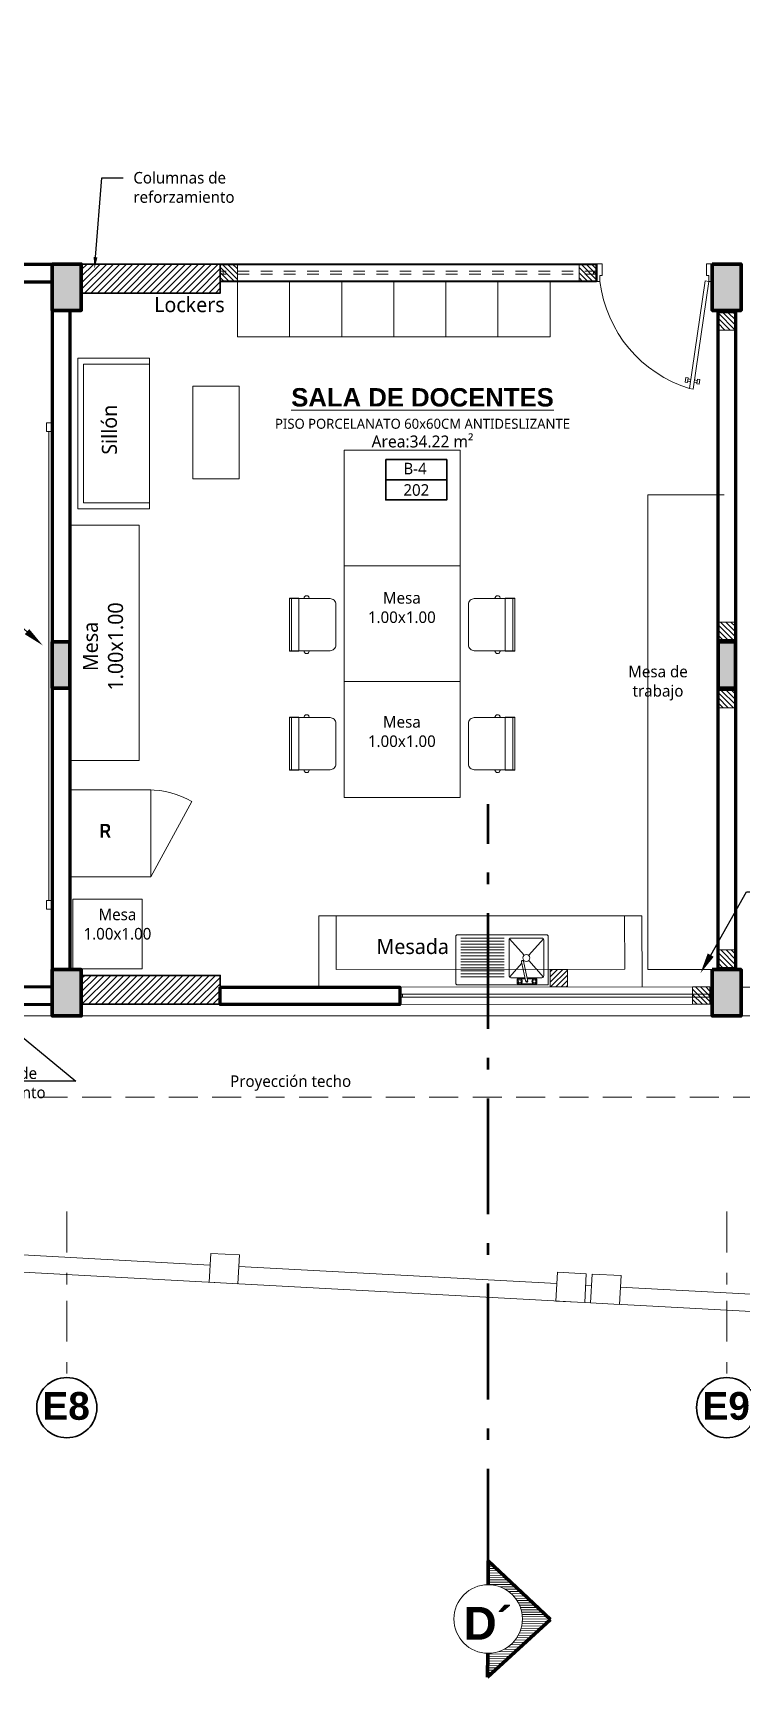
# Model space of a CAD drawing. Header units: metres. Extents: x 28 to 239, y -1 to 113.
# Drawn here: x 123.01 to 129.13, y 33.29 to 47.49 of the extents above; entities that cross this region are included whole.
import ezdxf
from ezdxf import colors
from ezdxf.entities.mleader import LeaderData, LeaderLine
from ezdxf.enums import TextEntityAlignment as Align
from ezdxf.math import Vec2, Vec3

# ---------------------------------------------------------------- set-up
doc = ezdxf.new("R2010")
doc.units = ezdxf.units.M
doc.set_wipeout_variables(frame=1)
for name, pattern in [('1CORTE', [1.5, 1, -0.25, 0, -0.25]), ('ACAD_ISO04W100', [30, 24, -3, 0, -3]), ('DASHED2', [0.375, 0.25, -0.125]), ('Dot & Dashed', [0.670278, 0.352778, -0.176389, 0, -0.141111])]:
    doc.linetypes.add(name, pattern=pattern)
doc.layers.add('01', color=7, linetype='Continuous', lineweight=5, true_color=0xcc6600)
for name, color, linetype, lineweight in [('1', 7, 'Continuous', 5), ('AA. Proyeccion Corte', 10, '1CORTE', 50), ('COLUMNAS 50', 32, 'Continuous', 70), ('COLUMNAS REFOR.', 40, 'Continuous', 25), ('COLUMNETASSS', 211, 'Continuous', 20), ('CORTE_EJE', 31, 'ACAD_ISO04W100', 80), ('Cotas varias El', 253, 'Continuous', 13), ('Equipamiento SR', 23, 'Continuous', 0), ('GRAFO 0 BLANCO', 7, 'Continuous', 0), ('GRAFO 4', 7, 'Continuous', 30), ('GRAFO00', 7, 'Continuous', 0), ('letras sr', 7, 'Continuous', 5), ('MOBILIARIO_Pen_No__1', 7, 'Continuous', 13), ('Muebles', 252, 'Continuous', 0), ('muro bajo', 191, 'Continuous', 40), ('Muros el', 144, 'Continuous', 60), ('Puertas El', 21, 'Continuous', 15), ('TEXTOS-SUBTITULO', 7, 'Continuous', 30), ('Vanos', 140, 'Continuous', 5)]:
    doc.layers.add(name, color=color, linetype=linetype, lineweight=lineweight)
doc.layers.add('perimetroooo', color=3, linetype='Continuous')
doc.styles.add('Generales', font='trebuc.ttf', dxfattribs={"height": 0.1})
doc.styles.add('GENERATED_STYLE_1', font='arialbd.ttf')
doc.styles.add('Santa Rosa 1 50', font='trebuc.ttf')
doc.styles.add('TECHNICBOLD', font='techb___.ttf')
doc.styles.add('TURBO_BASS', font='swisseb.ttf')

# ---------------------------------------------------------------- blocks, each defined once
blk = doc.blocks.new('Picture 18')
at = {"layer": 'Equipamiento SR', "linetype": 'Continuous'}
for p, q in [((0.075, 0), (0, 0)), ((0, 0), (0, -0.05)), ((4.125, 0), (0.075, 0)), ((0.075, 0), (0.075, -0.03)), ((0.075, -0.05), (0.075, 0)), ((4.125, -0.03), (4.125, 0)), ((4.2, 0), (4.125, 0)), ((4.125, 0), (4.125, -0.05)), ((4.2, -0.05), (4.2, 0)), ((0, -0.05), (0.075, -0.05)), ((0.075, -0.03), (4.125, -0.03)), ((4.125, -0.05), (4.2, -0.05))]:
    blk.add_line(p, q, dxfattribs=at)
blk = doc.blocks.new('puerta 1.00')
at = {"layer": 'Puertas El'}
for p, q in [((165.765, -11.935), (165.765, -11.885)), ((165.915, -11.915), (165.865, -11.915)), ((165.865, -11.935), (165.865, -11.915)), ((165.915, -11.915), (165.911, -11.945)), ((165.915, -11.915), (165.915, -11.885)), ((165.915, -11.915), (166.845, -12.051)), ((165.865, -11.935), (165.765, -11.935)), ((165.911, -11.945), (166.841, -12.08)), ((166.762, -12.069), (166.758, -12.093)), ((166.76, -12.013), (166.763, -11.993)), ((166.76, -12.013), (166.8, -12.019)), ((166.763, -11.993), (166.802, -11.999)), ((166.766, -12.039), (166.77, -12.014)), ((166.79, -12.017), (166.786, -12.042)), ((166.8, -12.019), (166.802, -11.999)), ((166.845, -12.051), (166.841, -12.08)), ((166.845, -12.051), (166.841, -12.08)), ((166.845, -12.051), (166.841, -12.08)), ((166.748, -12.092), (166.746, -12.112)), ((166.746, -12.112), (166.785, -12.118)), ((166.748, -12.092), (166.788, -12.098)), ((166.782, -12.072), (166.778, -12.096)), ((166.788, -12.098), (166.785, -12.118)), ((165.765, -12.855), (165.765, -12.835)), ((165.765, -12.885), (165.765, -12.835)), ((165.865, -12.835), (165.765, -12.835)), ((165.865, -12.855), (165.865, -12.835)), ((165.915, -12.855), (165.865, -12.855)), ((165.915, -12.885), (165.915, -12.855))]:
    blk.add_line(p, q, dxfattribs=at)
at = {"layer": 'Puertas El', "linetype": 'ByBlock'}
blk.add_arc((165.782, -11.755), 1.108, 276.8989, 342.9435, dxfattribs=at)
blk = doc.blocks.new('A$C196F1E11')
at = {"layer": '01', "lineweight": 5}
h = blk.add_hatch(dxfattribs=at)
h.set_pattern_fill('ANSI31', scale=0.01, angle=-90)
h.set_pattern_definition([(315, (-134.044812, -149.728227), (0.0224506403, 0.0224506403), [])])
h.paths.add_polyline_path([(0, 0.15), (0, 0), (0.15, 0), (0.15, 0.15)])
at = {"layer": 'COLUMNETASSS', "color": 7, "lineweight": 5}
blk.add_lwpolyline([(0, 0.15), (0, 0), (0.15, 0), (0.15, 0.15)], close=True, dxfattribs=at)
blk = doc.blocks.new('A$C25F65E93')
at = {"layer": 'Equipamiento SR', "linetype": 'Continuous'}
for p, q in [((0.018, 0.478), (0, 0.478)), ((0, 0.022), (0, 0.478)), ((0.082, 0.478), (0.018, 0.478)), ((0.018, 0.022), (0.018, 0.478)), ((0.082, 0.022), (0.082, 0.478)), ((0.126, 0.478), (0.127, 0.482)), ((0.127, 0.482), (0.128, 0.486)), ((0.128, 0.486), (0.13, 0.49)), ((0.13, 0.49), (0.133, 0.493)), ((0.133, 0.493), (0.135, 0.496)), ((0.135, 0.496), (0.139, 0.498)), ((0.139, 0.498), (0.142, 0.5)), ((0.142, 0.5), (0.146, 0.5)), ((0.146, 0.5), (0.15, 0.5)), ((0.15, 0.5), (0.154, 0.5)), ((0.154, 0.5), (0.157, 0.498)), ((0.157, 0.498), (0.16, 0.496)), ((0.16, 0.496), (0.163, 0.493)), ((0.163, 0.493), (0.166, 0.49)), ((0.166, 0.49), (0.167, 0.488)), ((0.167, 0.488), (0.171, 0.478)), ((0.018, 0.022), (0, 0.022)), ((0.082, 0.022), (0.018, 0.022)), ((0.127, 0.019), (0.126, 0.022)), ((0.128, 0.015), (0.127, 0.019)), ((0.13, 0.011), (0.128, 0.015)), ((0.133, 0.007), (0.13, 0.011)), ((0.135, 0.005), (0.133, 0.007)), ((0.139, 0.002), (0.135, 0.005)), ((0.142, 0.001), (0.139, 0.002)), ((0.146, 0), (0.142, 0.001)), ((0.154, 0.001), (0.15, 0)), ((0.157, 0.002), (0.154, 0.001)), ((0.16, 0.005), (0.157, 0.002)), ((0.163, 0.007), (0.16, 0.005)), ((0.166, 0.011), (0.163, 0.007)), ((0.167, 0.013), (0.166, 0.011)), ((0.171, 0.022), (0.167, 0.013)), ((0.15, 0), (0.146, 0))]:
    blk.add_line(p, q, dxfattribs=at)
blk.add_lwpolyline([(0, 0.025), (0.35, 0.025, 0.414214), (0.4, 0.075), (0.4, 0.425, 0.414214), (0.35, 0.475), (0, 0.475), (0, 0.025)], format="xyb", dxfattribs=at)

msp = doc.modelspace()

# ---------------------------------------------------------------- hatches: boundary and pattern name
at = {"layer": '1', "lineweight": 5}
h = msp.add_hatch(dxfattribs=at)
h.set_pattern_fill('_USER,_O', scale=0.02, angle=360, pattern_type=0)
h.set_pattern_definition([(0.373563, (70.573795, -117.326288), (0.000130397, -0.019999575), [])])
h.paths.add_polyline_path([(127.235, 33.786, -0.414214), (126.937, 33.492), (126.936, 33.286), (127.481, 33.784), (126.942, 34.29), (126.941, 34.084, -0.414214)])
at = {"layer": '1', "lineweight": 5, "true_color": 0x939598}
h = msp.add_hatch(dxfattribs=at)
h.set_pattern_fill('_USER,_O', color=252, scale=0.02, angle=360, pattern_type=0)
h.set_pattern_definition([(0.373563, (70.573795, -117.326288), (0.000130397, -0.019999575), [])])
h.paths.add_polyline_path([(127.235, 33.786, -0.414214), (126.937, 33.492), (126.936, 33.286), (127.481, 33.784), (126.942, 34.29), (126.941, 34.084, -0.414214)])
at = {"layer": 'GRAFO 0 BLANCO', "true_color": 0x939598}
h = msp.add_hatch(color=252, dxfattribs=at)
h.dxf.hatch_style = 1
h.paths.add_polyline_path([(128.877, 47.988), (129.127, 47.988), (129.127, 47.688), (128.877, 47.688)])
h.paths.add_polyline_path([(132.958, 47.988), (133.208, 47.988), (133.208, 47.688), (132.958, 47.688)])
h.paths.add_polyline_path([(132.958, 45.49), (133.208, 45.49), (133.208, 45.09), (132.958, 45.09)])
h.paths.add_polyline_path([(128.877, 45.49), (129.127, 45.49), (129.127, 45.09), (128.877, 45.09)])
h = msp.add_hatch(color=252, dxfattribs=at)
h.dxf.hatch_style = 1
h.paths.add_polyline_path([(123.176, 45.49), (123.426, 45.49), (123.426, 45.09), (123.176, 45.09)])
h.paths.add_polyline_path([(128.927, 42.227), (129.077, 42.227), (129.077, 41.827), (128.927, 41.827)])
h.paths.add_polyline_path([(123.176, 42.227), (123.326, 42.227), (123.326, 41.827), (123.176, 41.827)])
h.paths.add_polyline_path([(123.176, 39.396), (123.426, 39.396), (123.426, 38.996), (123.176, 38.996)])
h.paths.add_polyline_path([(128.877, 39.396), (129.127, 39.396), (129.127, 38.996), (128.877, 38.996)])
h.paths.add_polyline_path([(132.958, 39.396), (133.208, 39.396), (133.208, 38.996), (132.958, 38.996)])
h.paths.add_polyline_path([(133.058, 42.227), (133.208, 42.227), (133.208, 41.827), (133.058, 41.827)])
h.paths.add_polyline_path([(118.575, 45.49), (118.825, 45.49), (118.825, 45.09), (118.575, 45.09)])
h.paths.add_polyline_path([(118.575, 39.396), (118.825, 39.396), (118.825, 38.996), (118.575, 38.996)])
h.paths.add_polyline_path([(114.513, 39.396), (114.763, 39.396), (114.763, 38.996), (114.513, 38.996)])
h.paths.add_polyline_path([(114.513, 45.49), (114.763, 45.49), (114.763, 45.09), (114.513, 45.09)])
h.paths.add_polyline_path([(109.923, 45.49), (110.173, 45.49), (110.173, 45.09), (109.923, 45.09)])
h.paths.add_polyline_path([(109.923, 39.396), (110.173, 39.396), (110.173, 38.996), (109.923, 38.996)])
at = {"layer": 'Muebles'}
h = msp.add_hatch(dxfattribs=at)
h.set_pattern_fill('ANSI31', color=256, scale=0.32, angle=180)
h.set_pattern_definition([(225, (52.246784, -11.201862), (0.028284271, -0.028284271), [])])
h.paths.add_polyline_path([(123.426, 45.49), (124.626, 45.49), (124.626, 45.24), (123.426, 45.24)])
h = msp.add_hatch(dxfattribs=at)
h.set_pattern_fill('ANSI31', color=256, scale=0.32, angle=180)
h.set_pattern_definition([(225, (70.984045, -11.20108), (0.028284271, -0.028284271), [])])
h.paths.add_polyline_path([(123.426, 39.347), (124.626, 39.347), (124.626, 39.097), (123.426, 39.097)])

# ---------------------------------------------------------------- linework, layer by layer
at = {"layer": '1', "color": 7}
msp.add_circle((126.941, 33.788), 0.296, dxfattribs=at)
msp.add_circle((126.941, 33.788), 0.296, dxfattribs=at)
at = {"layer": 'AA. Proyeccion Corte', "color": 7}
msp.add_line((126.941, 34.084), (126.941, 40.825), dxfattribs=at)
at = {"layer": 'COLUMNAS 50', "linetype": 'Continuous'}
for points in [[(123.176, 45.49), (123.426, 45.49), (123.426, 45.09), (123.176, 45.09), (123.176, 45.49)], [(128.877, 45.49), (129.127, 45.49), (129.127, 45.09), (128.877, 45.09), (128.877, 45.49)], [(128.927, 42.227), (129.077, 42.227), (129.077, 41.827), (128.927, 41.827), (128.927, 42.227)], [(123.176, 39.396), (123.426, 39.396), (123.426, 38.996), (123.176, 38.996), (123.176, 39.396)], [(128.877, 39.396), (129.127, 39.396), (129.127, 38.996), (128.877, 38.996), (128.877, 39.396)]]:
    msp.add_lwpolyline(points, dxfattribs=at)
at = {"layer": 'COLUMNAS 50'}
msp.add_lwpolyline([(123.176, 42.227), (123.326, 42.227), (123.326, 41.827), (123.176, 41.827), (123.176, 42.227)], dxfattribs=at)
at = {"layer": 'COLUMNAS REFOR.', "lineweight": 30}
for points in [[(123.426, 45.49), (124.626, 45.49), (124.626, 45.24), (123.426, 45.24)], [(123.426, 39.347), (124.626, 39.347), (124.626, 39.097), (123.426, 39.097)]]:
    msp.add_lwpolyline(points, close=True, dxfattribs=at)
at = {"layer": 'CORTE_EJE', "color": 7, "linetype": 'ACAD_ISO04W100', "ltscale": 0.8}
msp.add_lwpolyline([(126.941, 34.084), (126.942, 34.29), (127.481, 33.784), (126.936, 33.286), (126.937, 33.492)], dxfattribs=at)
msp.add_lwpolyline([(126.941, 34.084), (126.942, 34.29), (127.481, 33.784), (126.936, 33.286), (126.937, 33.492)], dxfattribs=at)
at = {"layer": 'Cotas varias El', "linetype": 'Dot & Dashed'}
for p, q in [((123.301, 37.306), (123.301, 35.873)), ((129.002, 37.306), (129.002, 35.873))]:
    msp.add_line(p, q, dxfattribs=at)
at = {"layer": 'Equipamiento SR'}
for p, q in [((123.326, 40.949), (124.026, 40.949)), ((124.026, 40.199), (124.026, 40.949)), ((124.381, 40.849), (124.026, 40.199)), ((123.326, 40.199), (123.992, 40.199)), ((124.026, 40.199), (123.992, 40.199)), ((126.661, 39.281), (126.661, 39.681)), ((126.677, 39.697), (127.445, 39.697)), ((127.079, 39.668), (126.705, 39.668)), ((127.079, 39.643), (126.705, 39.643)), ((127.122, 39.342), (127.122, 39.652)), ((127.252, 39.52), (127.126, 39.663)), ((127.138, 39.668), (127.406, 39.668)), ((127.292, 39.52), (127.418, 39.663)), ((127.422, 39.652), (127.422, 39.342)), ((127.422, 39.342), (127.422, 39.652)), ((127.461, 39.681), (127.461, 39.265)), ((127.079, 39.617), (126.705, 39.617)), ((127.079, 39.591), (126.705, 39.591)), ((127.079, 39.566), (126.705, 39.566)), ((127.079, 39.54), (126.705, 39.54)), ((127.079, 39.514), (126.705, 39.514)), ((127.079, 39.488), (126.705, 39.488)), ((127.079, 39.463), (126.705, 39.463)), ((127.079, 39.437), (126.705, 39.437)), ((127.079, 39.411), (126.705, 39.411)), ((127.079, 39.386), (126.705, 39.386)), ((127.079, 39.36), (126.705, 39.36)), ((127.126, 39.331), (127.232, 39.451)), ((127.268, 39.291), (127.229, 39.464)), ((127.246, 39.467), (127.252, 39.474)), ((127.246, 39.468), (127.285, 39.295)), ((127.418, 39.331), (127.292, 39.474)), ((126.677, 39.265), (127.461, 39.265)), ((127.079, 39.334), (126.705, 39.334)), ((127.26, 39.326), (127.138, 39.326)), ((127.191, 39.316), (127.262, 39.316)), ((127.191, 39.273), (127.191, 39.316)), ((127.362, 39.273), (127.191, 39.273)), ((127.271, 39.292), (127.268, 39.291)), ((127.406, 39.326), (127.278, 39.326)), ((127.281, 39.316), (127.362, 39.316)), ((127.285, 39.295), (127.282, 39.294)), ((127.362, 39.316), (127.362, 39.273))]:
    msp.add_line(p, q, dxfattribs=at)
at = {"layer": 'Equipamiento SR', "elevation": 0.5}
for points in [[(125.226, 45.341), (125.226, 44.861), (124.776, 44.861), (124.776, 45.341), (125.226, 45.341)], [(125.676, 45.341), (125.676, 44.861), (125.226, 44.861), (125.226, 45.341), (125.676, 45.341)], [(126.126, 45.341), (126.126, 44.861), (125.676, 44.861), (125.676, 45.341), (126.126, 45.341)], [(126.576, 45.341), (126.576, 44.861), (126.126, 44.861), (126.126, 45.341), (126.576, 45.341)], [(127.026, 45.341), (127.026, 44.861), (126.576, 44.861), (126.576, 45.341), (127.026, 45.341)], [(127.476, 45.341), (127.476, 44.861), (127.026, 44.861), (127.026, 45.341), (127.476, 45.341)], [(123.396, 44.677), (123.396, 43.377), (124.016, 43.377), (124.016, 44.677), (123.396, 44.677)], [(124.016, 44.627), (123.446, 44.627), (123.446, 43.427), (124.016, 43.427)], [(124.39, 43.635), (124.39, 44.435), (124.79, 44.435), (124.79, 43.635), (124.39, 43.635)], [(125.698, 42.884), (125.698, 43.884), (126.698, 43.884), (126.698, 42.884), (125.698, 42.884)], [(128.321, 43.498), (128.321, 39.398), (128.929, 39.398)], [(128.321, 43.498), (128.979, 43.498)], [(123.326, 43.236), (123.926, 43.236), (123.926, 41.202), (123.326, 41.202)], [(125.698, 41.884), (125.698, 42.884), (126.698, 42.884), (126.698, 41.884), (125.698, 41.884)], [(125.698, 40.884), (125.698, 41.884), (126.698, 41.884), (126.698, 40.884), (125.698, 40.884)], [(128.271, 39.247), (128.27, 39.86), (125.477, 39.86), (125.478, 39.246), (128.271, 39.249)]]:
    msp.add_lwpolyline(points, dxfattribs=at)
for points in [[(123.952, 40.004), (123.952, 39.404), (123.352, 39.404), (123.352, 40.004)], [(128.121, 39.399), (128.12, 39.86), (125.627, 39.86), (125.627, 39.396)]]:
    msp.add_lwpolyline(points, close=True, dxfattribs=at)
at = {"layer": 'Equipamiento SR'}
for centre, radius, start, end in [((124.006, 40.199), 0.75, 60, 90), ((126.677, 39.681), 0.016, 90, 180), ((127.138, 39.652), 0.016, 90, 180), ((127.406, 39.652), 0.016, 0, 90), ((127.445, 39.681), 0.016, 0, 90), ((127.138, 39.342), 0.016, 180, 270), ((127.237, 39.466), 0.00894, 12.8026, 192.8026), ((127.406, 39.342), 0.016, 270, 0), ((126.677, 39.281), 0.016, 180, 270)]:
    msp.add_arc(centre, radius, start, end, dxfattribs=at)
at = {"layer": 'Equipamiento SR', "extrusion": (0, 0, -1)}
for centre, major_axis in [((127.272, 39.497), (-0.0212, 0.0212)), ((127.214, 39.295), (-0.0152, 0.0152)), ((127.214, 39.295), (-0.00909, 0.00909)), ((127.277, 39.293), (-0.00258, 0.00495)), ((127.34, 39.295), (-0.0152, 0.0152)), ((127.34, 39.295), (-0.00909, 0.00909))]:
    msp.add_ellipse(centre, major_axis=major_axis, ratio=1, dxfattribs=at)
at = {"layer": 'GRAFO 0 BLANCO'}
msp.add_lwpolyline([(93.266, 47.988), (133.208, 47.988), (133.208, 38.996), (93.266, 38.996), (93.266, 47.988)], dxfattribs=at)
at = {"layer": 'GRAFO 0 BLANCO', "color": 1, "lineweight": 30}
msp.add_lwpolyline([(126.056, 43.801), (126.583, 43.801), (126.583, 43.453), (126.056, 43.453)], close=True, dxfattribs=at)
msp.add_lwpolyline([(126.583, 43.627), (126.056, 43.627)], dxfattribs=at)
at = {"layer": 'GRAFO 4', "linetype": 'Continuous'}
for centre in [(123.301, 35.613), (129.002, 35.613)]:
    msp.add_circle(centre, 0.26, dxfattribs=at)
at = {"layer": 'GRAFO00', "color": 252, "linetype": 'DASHED2', "lineweight": 0}
msp.add_lwpolyline([(92.666, 48.588), (133.808, 48.588), (133.808, 38.296), (92.666, 38.296)], close=True, dxfattribs=at)
at = {"layer": 'muro bajo', "linetype": 'Continuous'}
for p, q in [((124.626, 45.49), (127.877, 45.49)), ((127.877, 45.49), (127.877, 45.341)), ((127.877, 45.341), (127.877, 45.49)), ((127.877, 45.341), (124.626, 45.341))]:
    msp.add_line(p, q, dxfattribs=at)
at = {"layer": 'Muros el', "ltscale": 0.05}
for p, q in [((123.176, 45.09), (123.176, 39.396)), ((123.326, 45.091), (123.326, 39.396))]:
    msp.add_line(p, q, dxfattribs=at)
for points in [[(123.176, 45.486), (122.665, 45.486), (122.665, 45.336), (123.176, 45.336)], [(123.176, 39.247), (122.677, 39.246), (122.677, 39.096), (123.176, 39.097)], [(124.626, 39.246), (126.177, 39.246), (126.177, 39.096), (124.626, 39.096), (124.626, 39.246)]]:
    msp.add_lwpolyline(points, dxfattribs=at)
for points in [[(128.927, 42.227), (128.927, 45.09), (129.077, 45.091), (129.077, 42.227)], [(128.929, 39.396), (128.929, 41.827), (129.079, 41.827), (129.079, 39.396)]]:
    msp.add_lwpolyline(points, close=True, dxfattribs=at)
at = {"layer": 'Vanos', "linetype": 'DASHED2', "ltscale": 0.3}
for p, q in [((124.626, 45.403), (124.626, 45.428)), ((124.651, 45.428), (124.626, 45.428)), ((127.877, 45.428), (124.626, 45.428)), ((124.626, 45.403), (124.651, 45.403)), ((127.877, 45.403), (124.626, 45.403)), ((124.651, 45.403), (124.651, 45.428)), ((127.852, 45.403), (127.852, 45.428)), ((127.877, 45.403), (127.852, 45.403))]:
    msp.add_line(p, q, dxfattribs=at)
at = {"layer": 'Vanos', "linetype": 'Continuous'}
for p, q in [((128.877, 39.247), (126.177, 39.245)), ((129.127, 39.246), (131.758, 39.246)), ((126.202, 39.184), (126.177, 39.184)), ((128.877, 39.184), (126.177, 39.184)), ((128.877, 39.159), (126.177, 39.159)), ((128.877, 39.096), (126.177, 39.097)), ((126.202, 39.159), (126.202, 39.184)), ((128.852, 39.184), (128.852, 39.159))]:
    msp.add_line(p, q, dxfattribs=at)

# ---------------------------------------------------------------- block references
at = {"layer": 'Equipamiento SR'}
for p in [(125.225, 42.126, 0.5), (125.225, 41.098, 0.5)]:
    msp.add_blockref('A$C25F65E93', p, dxfattribs=at)
at = {"layer": 'Equipamiento SR', "xscale": -1}
for p in [(127.171, 42.126, 0.5), (127.171, 41.098, 0.5)]:
    msp.add_blockref('A$C25F65E93', p, dxfattribs=at)
at = {"layer": 'MOBILIARIO_Pen_No__1', "linetype": 'Continuous', "rotation": 270}
msp.add_blockref('Picture 18', (123.175, 44.119), dxfattribs=at)
at = {"layer": 'perimetroooo', "color": 2}
for p in [(124.626, 45.34), (127.727, 45.341), (128.927, 44.92), (128.927, 42.247), (128.927, 41.657), (128.929, 39.416), (128.707, 39.097)]:
    msp.add_blockref('A$C196F1E11', p, dxfattribs=at)
at = {"layer": 'perimetroooo', "color": 2, "rotation": 270}
msp.add_blockref('A$C196F1E11', (127.477, 39.397), dxfattribs=at)
at = {"layer": 'Puertas El', "rotation": 270}
msp.add_blockref('puerta 1.00', (140.762, 211.256), dxfattribs=at)

# ---------------------------------------------------------------- texts
at = {"char_height": 0.24, "attachment_point": 3, "rotation": 360, "style": 'GENERATED_STYLE_1'}
for s, insert in [('E8', (123.5, 35.748)), ('E9', (129.203, 35.748))]:
    msp.add_mtext(s, dxfattribs=dict(at, insert=insert))
at = {"layer": 'Equipamiento SR', "style": 'TECHNICBOLD'}
msp.add_text('R', height=0.12, dxfattribs=at).set_placement((123.584, 40.535))
at = {"layer": 'letras sr'}
for s, width, insert, char_height, attachment_point, style in [('\\pxqc;Lockers', 0.83281, (124.777, 45.205), 0.13, 3, 'Generales'), ('\\pxqc;{\\fSwis721 Ex BT|b1|i0|c0|p34;\\LSALA DE DOCENTES\\P\\fTrebuchet MS|b0|i0|c0|p34;\\H0.54545x;\\lPISO PORCELANATO 60x60CM ANTIDESLIZANTE\\H1.1917x;\\PArea:34.22 m²}', 3.30996, (124.719, 44.419), 0.15884, 1, 'Santa Rosa 1 50'), ('B-4', 0.5528, (126.209, 43.774), 0.1, 1, 'Santa Rosa 1 50'), ('202', 0.5528, (126.209, 43.589), 0.1, 1, 'Santa Rosa 1 50'), ('\\pxqc;Mesa \\P1.00x1.00', 0.83281, (125.779, 42.657), 0.1, 1, 'Generales'), ('\\pxqc;Mesa de trabajo', 0.83281, (127.992, 42.021), 0.1, 1, 'Generales'), ('\\pxqc;Mesa \\P1.00x1.00', 0.83281, (125.779, 41.586), 0.1, 1, 'Generales'), ('\\pxqc;Mesa \\P1.00x1.00', 0.83281, (123.322, 39.923), 0.1, 1, 'Generales'), ('\\pxqc;Mesada', 0.83281, (126.706, 39.661), 0.13, 3, 'Generales')]:
    msp.add_mtext_dynamic_manual_height_columns(s, width=width, gutter_width=1, heights=[0], dxfattribs=dict(at, insert=insert, char_height=char_height, attachment_point=attachment_point, style=style))
at = {"layer": 'letras sr', "char_height": 0.13, "attachment_point": 3, "rotation": 90, "style": 'Generales'}
for s, insert in [('\\pxqc;Sillón', (123.604, 44.476)), ('\\pxqc;Mesa \\P1.00x1.00', (123.44, 42.604))]:
    msp.add_mtext_dynamic_manual_height_columns(s, width=0.83281, gutter_width=1, heights=[0], dxfattribs=dict(at, insert=insert))
at = {"layer": 'letras sr', "insert": (124.712, 38.483), "char_height": 0.115, "attachment_point": 1, "style": 'Generales'}
msp.add_mtext('{\\H0.86957x;Proyección techo} ', dxfattribs=at)
at = {"layer": 'TEXTOS-SUBTITULO', "style": 'TURBO_BASS'}
msp.add_text('D´', height=0.2831, rotation=360, dxfattribs=at).set_placement((126.938, 33.609), align=Align.CENTER)

# ---------------------------------------------------------------- leaders
at = {"layer": 'letras sr'}
ml = msp.add_multileader_mtext('Standard', dxfattribs=at)
ml.set_content('Columnas de reforzamiento', color=256, style='Generales')
ml.set_leader_properties()
ml.build(insert=Vec2(0, 0))
ml.multileader.update_dxf_attribs({"text_right_attachment_type": 6, "dogleg_length": 0.36, "arrow_head_size": 0.1})
ctx = ml.context
ctx.base_point, ctx.char_height, ctx.arrow_head_size, ctx.landing_gap_size, ctx.plane_origin = Vec3(123.786, 46.235), 0.1, 0.1, 0.09, Vec3(123.232, 48.023)
ctx.right_attachment = 6
notes = []
notes.append((ctx, [(0, (1, 1, 0), (123.604, 46.235), (1, 0), 0.183, [(0, [(123.541, 45.45)], 0, [])])]))
ctx.mtext.insert, ctx.mtext.width, ctx.mtext.flow_direction = Vec3(123.876, 46.286), 1.46918, 5
ml = msp.add_multileader_mtext('Standard', dxfattribs=at)
ml.set_content('{\\H0.86957x;Pizarra acrílica\\P4.20m x 1.20m} ', color=256, style='Generales')
ml.set_leader_properties()
ml.build(insert=Vec2(0, 0))
ml.multileader.update_dxf_attribs({"text_right_attachment_type": 6, "dogleg_length": 0.36, "arrow_head_size": 0.18})
ctx = ml.context
ctx.base_point, ctx.char_height, ctx.arrow_head_size, ctx.landing_gap_size, ctx.plane_origin = Vec3(121.426, 42.614), 0.115, 0.18, 0.09, Vec3(122.423, 43.295)
ctx.right_attachment, ctx.text_align_type = 6, 2
notes.append((ctx, [(1, (1, 1, 0), (122.703, 42.537), (-1, 0), 0.183, [(0, [(123.093, 42.197)], 0, [])])]))
ctx.mtext.insert, ctx.mtext.alignment, ctx.mtext.flow_direction = Vec3(122.43, 42.672), 3, 5
ml = msp.add_multileader_mtext('Standard', dxfattribs=at)
ml.set_content('Falsa columna', color=256, style='Generales')
ml.set_leader_properties()
ml.build(insert=Vec2(0, 0))
ml.multileader.update_dxf_attribs({"text_right_attachment_type": 6, "dogleg_length": 0.183, "arrow_head_size": 0.18})
ctx = ml.context
ctx.base_point, ctx.char_height, ctx.arrow_head_size, ctx.landing_gap_size, ctx.plane_origin = Vec3(129.357, 40.068), 0.1, 0.18, 0.09, Vec3(128.913, 40.465)
ctx.right_attachment, ctx.text_align_type = 6, 2
notes.append((ctx, [(0, (1, 1, 0), (129.174, 40.068), (1, 0), 0.183, [(0, [(128.775, 39.365)], 0, [])])]))
ctx.mtext.insert, ctx.mtext.alignment, ctx.mtext.flow_direction = Vec3(130.307, 40.119), 3, 5
ml = msp.add_multileader_mtext('Standard', dxfattribs=at)
ml.set_content('Columnas de reforzamiento', color=256, style='Generales')
ml.set_leader_properties()
ml.build(insert=Vec2(0, 0))
ml.multileader.update_dxf_attribs({"text_right_attachment_type": 6, "dogleg_length": 0.36, "arrow_head_size": 0.1})
ctx = ml.context
ctx.base_point, ctx.char_height, ctx.arrow_head_size, ctx.landing_gap_size, ctx.plane_origin = Vec3(122.154, 38.502), 0.1, 0.1, 0.09, Vec3(121.168, 40.324)
ctx.right_attachment = 6
notes.append((ctx, [(1, (1, 1, 0), (123.38, 38.432), (-1, 0), 0.183, [(0, [(122.576, 39.096)], 0, [])])]))
ctx.mtext.insert, ctx.mtext.width, ctx.mtext.flow_direction = Vec3(122.244, 38.552), 1.46918, 5
for ctx, leaders in notes:
    for number, flags, end, landing, length, lines in leaders:
        leader = LeaderData()
        leader.index, (leader.has_last_leader_line, leader.has_dogleg_vector, leader.attachment_direction) = number, flags
        leader.last_leader_point, leader.dogleg_vector, leader.dogleg_length = Vec3(end), Vec3(landing), length
        for number, points, colour, breaks in lines:
            line = LeaderLine()
            line.index, line.vertices, line.color, line.breaks = number, Vec3.list(points), colors.encode_raw_color(colour), breaks
            leader.lines.append(line)
        ctx.leaders.append(leader)

# ---------------------------------------------------------------- wipeouts: each hides what was drawn before it
at = {"linetype": 'Continuous'}
for points in [[(124.53, 36.696), (124.544, 36.945), (124.793, 36.932), (124.78, 36.682)], [(127.526, 36.534), (127.539, 36.783), (127.789, 36.77), (127.776, 36.52)]]:
    msp.add_wipeout(points, dxfattribs=at).dxf.layer = 'GRAFO 0 BLANCO'

# ---------------------------------------------------------------- next in the draw order: linework, layer by layer
at = {"layer": 'GRAFO 0 BLANCO', "linetype": 'Continuous'}
for p, q in [((124.538, 36.845), (121.792, 36.994)), ((127.534, 36.684), (124.788, 36.832))]:
    msp.add_line(p, q, dxfattribs=at)
at = {"layer": 'GRAFO 0 BLANCO', "color": 7, "linetype": 'Continuous'}
for points in [[(124.53, 36.696), (124.544, 36.945), (124.793, 36.932), (124.78, 36.682)], [(127.526, 36.534), (127.539, 36.783), (127.789, 36.77), (127.776, 36.52)]]:
    msp.add_lwpolyline(points, close=True, dxfattribs=at)

# ---------------------------------------------------------------- next in the draw order: wipeouts: each hides what was drawn before it
at = {"linetype": 'Continuous'}
msp.add_wipeout([(127.826, 36.518), (127.839, 36.767), (128.089, 36.754), (128.075, 36.504)], dxfattribs=at).dxf.layer = 'GRAFO 0 BLANCO'

# ---------------------------------------------------------------- next in the draw order: linework, layer by layer
at = {"layer": 'GRAFO 0 BLANCO', "linetype": 'Continuous'}
for p, q in [((142.015, 35.751), (90.68, 38.524)), ((127.834, 36.667), (127.784, 36.67)), ((130.829, 36.506), (128.083, 36.654))]:
    msp.add_line(p, q, dxfattribs=at)
at = {"layer": 'GRAFO 0 BLANCO', "color": 7, "linetype": 'Continuous'}
msp.add_lwpolyline([(127.826, 36.518), (127.839, 36.767), (128.089, 36.754), (128.075, 36.504)], close=True, dxfattribs=at)

doc.saveas('drawing.dxf')
